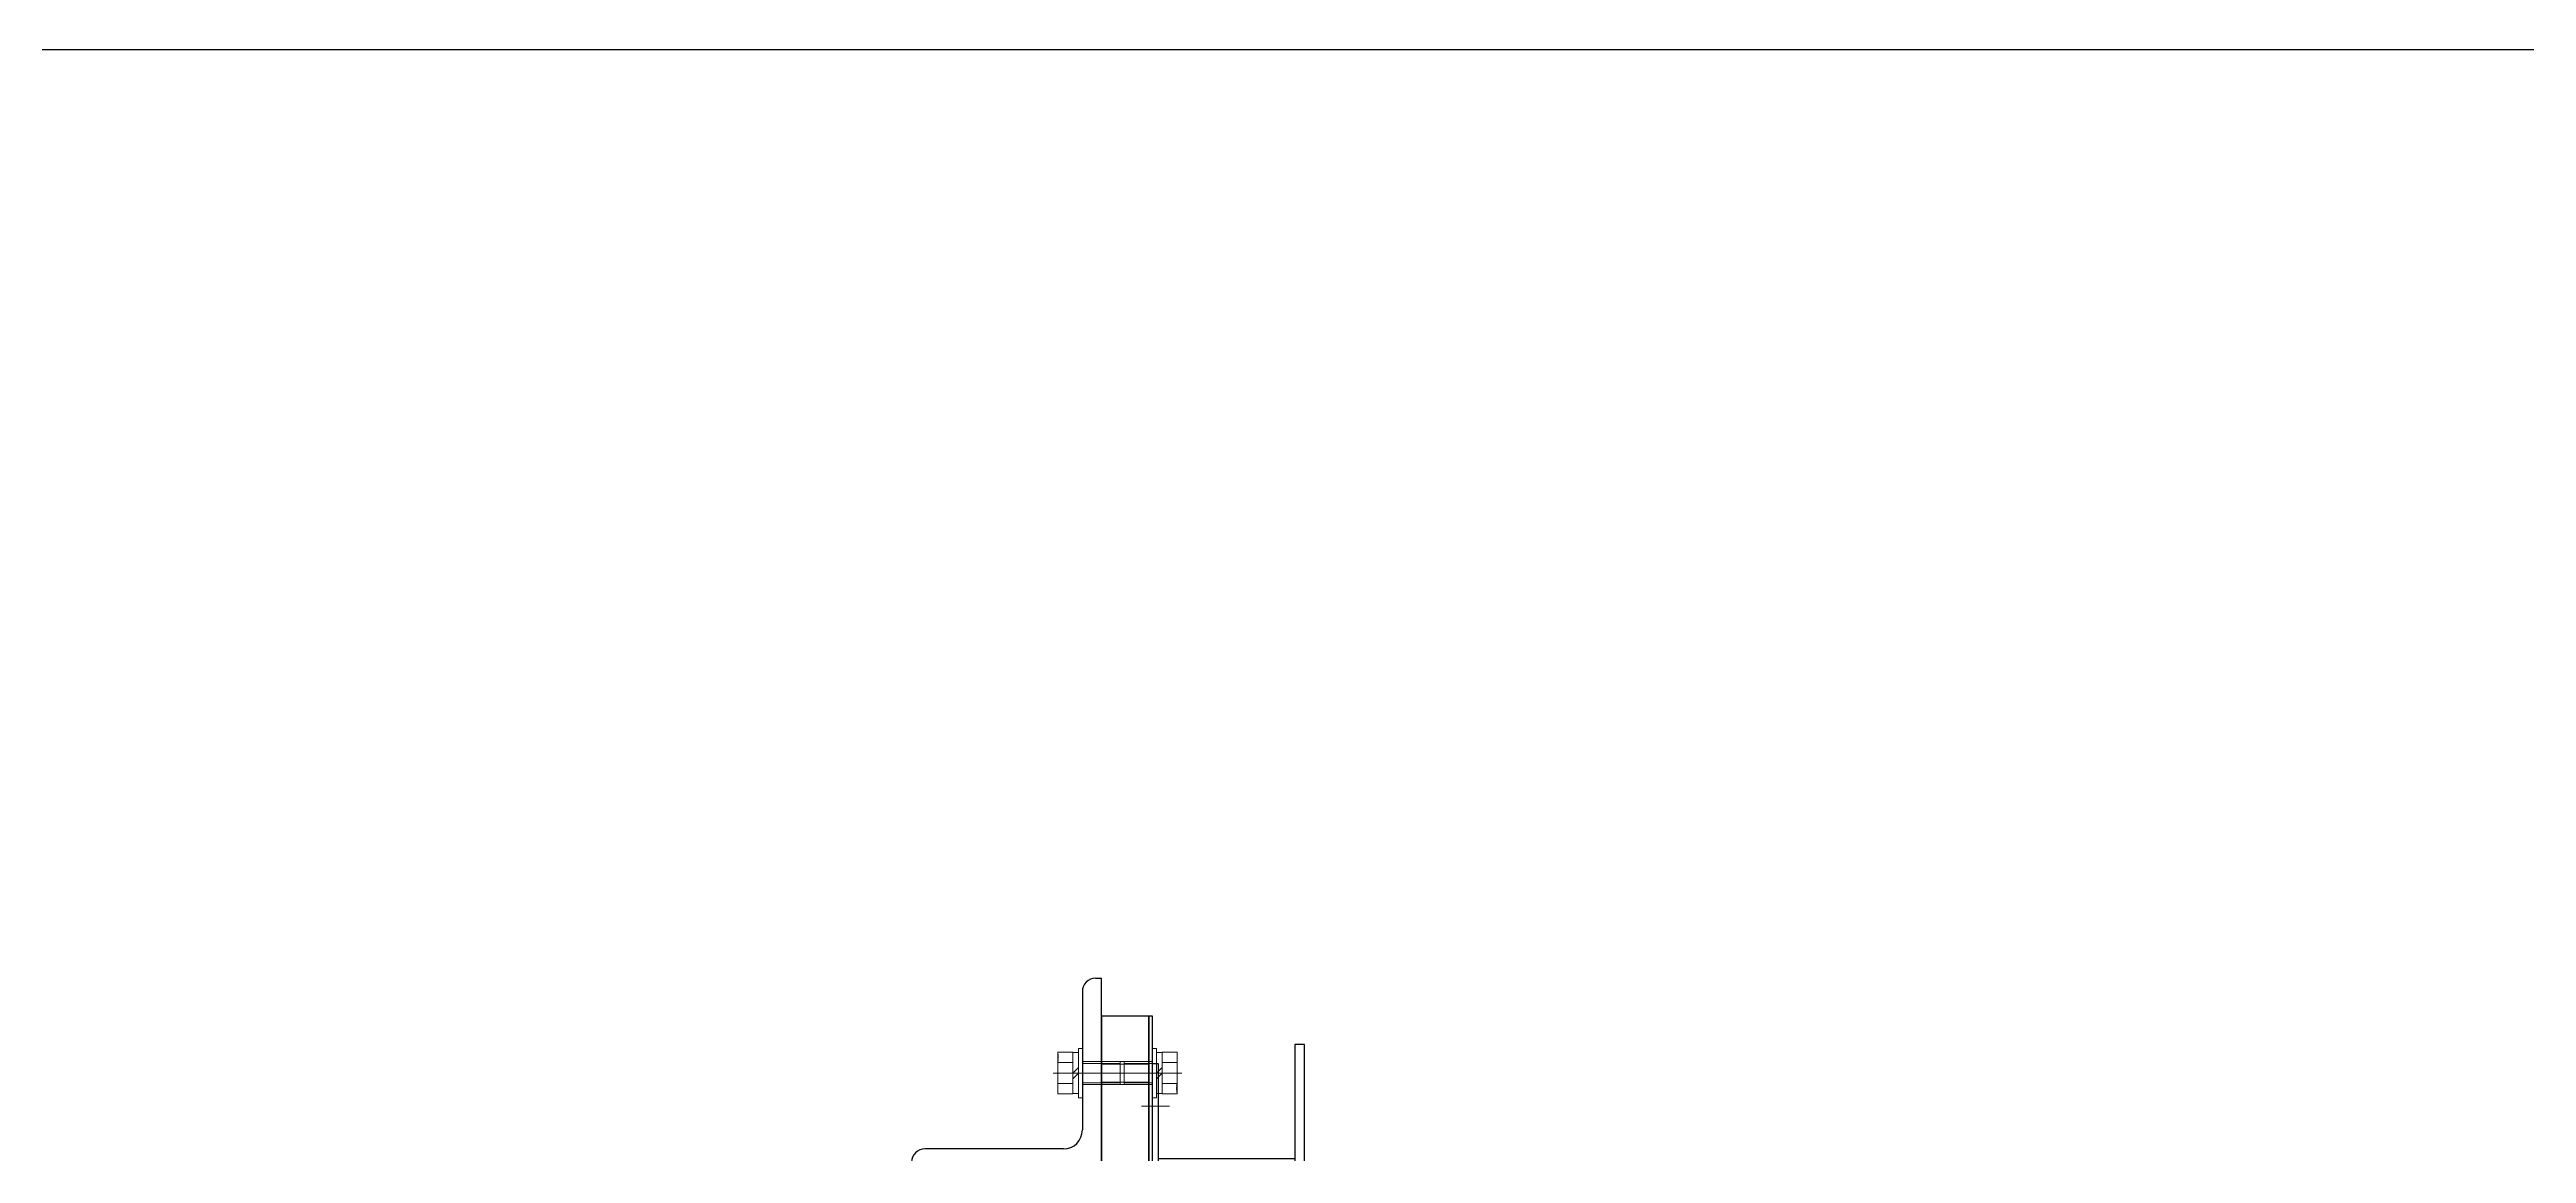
# Model space of a CAD drawing. Header units: millimetres. Extents: x -16130 to 36813, y -8099 to 27484.
# Drawn here: x 26688 to 27993, y 16538 to 17120 of the extents above; entities that cross this region are included whole.
import ezdxf

# ---------------------------------------------------------------- set-up
doc = ezdxf.new("R2010")
doc.units = ezdxf.units.MM
doc.header["$LTSCALE"] = 6
for name, pattern in [('CENTER2', [28.575, 19.05, -3.175, 3.175, -3.175]), ('HIDDEN', [9.525, 6.35, -3.175]), ('PHANTOM2', [31.75, 15.875, -3.175, 3.175, -3.175, 3.175, -3.175])]:
    doc.linetypes.add(name, pattern=pattern)
for name, color, linetype, lineweight in [('04_HIDDEN', 2, 'HIDDEN', 13), ('05_CENTER', 4, 'CENTER2', 13), ('06_PHANTOM', 2, 'PHANTOM2', 13)]:
    doc.layers.add(name, color=color, linetype=linetype, lineweight=lineweight)
doc.layers.add('10_DRAFT', color=8, linetype='Continuous', lineweight=0, plot=False)
doc.styles.add('KSS_TXT_L', font='txt.shx', dxfattribs={"height": 3, "bigfont": 'extfont2.shx'})

# ---------------------------------------------------------------- blocks, each defined once
blk = doc.blocks.new('A$C35092195_1_1')
at = {"color": 9}
for p, q in [((1, -80.7), (0, -79.7)), ((24, -80.7), (1, -80.7)), ((25, -79.7), (24, -80.7)), ((1, -240.7), (0, -241.7)), ((24, -240.7), (1, -240.7)), ((25, -241.7), (24, -240.7))]:
    blk.add_line(p, q, dxfattribs=at)
at = {"color": 0}
blk.add_lwpolyline([(25, -680), (25, 680), (0, 680), (0, -680)], close=True, dxfattribs=at)
at = {"layer": '04_HIDDEN'}
for p, q in [((25, 656), (0, 656)), ((25, 654.7), (0, 654.7)), ((25, 645.2), (0, 645.2)), ((25, 644), (0, 644)), ((25, 346), (0, 346)), ((25, 344.8), (0, 344.8)), ((25, 335.3), (0, 335.3)), ((25, 334), (0, 334)), ((0, 222.1), (25, 222.1)), ((0, 220.1), (25, 220.1)), ((25, 204.1), (0, 204.1)), ((25, 202.1), (0, 202.1)), ((25, 185), (0, 185)), ((25, 183), (0, 183)), ((0, 167), (25, 167)), ((0, 165), (25, 165)), ((0, 152.5), (25, 152.5)), ((0, -152.5), (25, -152.5)), ((0, -165), (25, -165)), ((0, -167), (25, -167)), ((25, -183), (0, -183)), ((25, -185), (0, -185)), ((0, -202.1), (25, -202.1)), ((0, -204.1), (25, -204.1)), ((25, -220.1), (0, -220.1)), ((25, -222.1), (0, -222.1)), ((25, -334), (0, -334)), ((25, -335.2), (0, -335.2)), ((25, -344.7), (0, -344.7)), ((25, -346), (0, -346)), ((25, -644), (0, -644)), ((25, -645.2), (0, -645.2)), ((25, -654.7), (0, -654.7)), ((25, -656), (0, -656))]:
    blk.add_line(p, q, dxfattribs=at)
at = {"layer": '04_HIDDEN', "color": 9}
for p, q in [((0, 554.9), (25, 554.9)), ((0, 553.9), (25, 553.9)), ((0, 545.9), (25, 545.9)), ((0, 544.9), (25, 544.9)), ((0, 322.5), (25, 322.5)), ((0, 321.5), (25, 321.5)), ((0, 313.5), (25, 313.5)), ((0, 312.5), (25, 312.5)), ((0, -54.7), (25, -54.7)), ((0, -55.9), (25, -55.9)), ((0, -65.4), (25, -65.4)), ((0, -66.7), (25, -66.7)), ((0, -154.7), (25, -154.7)), ((0, -155.9), (25, -155.9)), ((0, -165.4), (25, -165.4)), ((0, -166.7), (25, -166.7)), ((0, -254.7), (25, -254.7)), ((0, -255.9), (25, -255.9)), ((0, -265.4), (25, -265.4)), ((0, -266.7), (25, -266.7)), ((0, -312.5), (25, -312.5)), ((0, -313.5), (25, -313.5)), ((0, -321.5), (25, -321.5)), ((0, -322.5), (25, -322.5)), ((0, -544.9), (25, -544.9)), ((0, -545.9), (25, -545.9)), ((0, -553.9), (25, -553.9)), ((0, -554.9), (25, -554.9))]:
    blk.add_line(p, q, dxfattribs=at)
at = {"layer": '04_HIDDEN', "color": 252}
for p, q in [((0, 235), (25, 235)), ((0, 234), (25, 234)), ((0, 226), (25, 226)), ((0, 225), (25, 225)), ((0, 175), (25, 175)), ((0, 174), (25, 174)), ((0, 166), (25, 166)), ((0, 165), (25, 165))]:
    blk.add_line(p, q, dxfattribs=at)
at = {"layer": '05_CENTER'}
for p, q in [((31.1, 650), (-6.1, 650)), ((31.1, 340), (-6.1, 340)), ((-11.8, 212.1), (36.1, 212.1)), ((-11.8, 175), (36.1, 175)), ((-11.8, -175), (36.1, -175)), ((-11.8, -212.1), (36.1, -212.1)), ((31.1, -340), (-6.1, -340)), ((31.1, -650), (-6.1, -650))]:
    blk.add_line(p, q, dxfattribs=at)
at = {"layer": '05_CENTER', "color": 9}
for p, q in [((-6.4, 549.9), (32.2, 549.9)), ((-6.4, 317.5), (32.2, 317.5)), ((-4, -60.7), (29, -60.7)), ((-4, -160.7), (29, -160.7)), ((-4, -260.7), (29, -260.7)), ((-6.4, -317.5), (32.2, -317.5)), ((-6.4, -549.9), (32.2, -549.9))]:
    blk.add_line(p, q, dxfattribs=at)
at = {"layer": '05_CENTER', "color": 252}
for p, q in [((-6.4, 230), (32.2, 230)), ((-6.4, 170), (32.2, 170))]:
    blk.add_line(p, q, dxfattribs=at)
at = {"layer": '10_DRAFT'}
for p, q in [((0, 0), (25, 0)), ((0, -160.7), (25, -160.7))]:
    blk.add_line(p, q, dxfattribs=at)
blk = doc.blocks.new('A$C358B54E7_1_1')
h = blk.add_hatch()
h.set_pattern_fill('_USER', color=3, scale=30, angle=45, pattern_type=0)
h.set_pattern_definition([(45, (-23634.867, -3058.926), (-21.213203, 21.213203), [])])
h.paths.add_polyline_path([(75, 603), (3, 603), (3, -603), (75, -603)])
at = {"color": 0}
for p, q in [((3, 605), (75, 605)), ((0, 229.1), (3, 229.1)), ((80, 229.1), (83, 229.1)), ((83, 229.1), (83, 195.1)), ((83, 195.1), (80, 195.1)), ((0, -195.1), (3, -195.1)), ((83, -195.1), (80, -195.1)), ((83, -229.1), (83, -195.1)), ((0, -229.1), (3, -229.1)), ((80, -229.1), (83, -229.1)), ((3, -605), (75, -605))]:
    blk.add_line(p, q, dxfattribs=at)
for points in [[(3, 655), (3, -655), (0, -655), (0, 655)], [(75, 665), (75, -665), (80, -665), (80, 665)]]:
    blk.add_lwpolyline(points, close=True, dxfattribs=at)
at = {"color": 3}
for points in [[(1, 229.1), (1, 228.1), (1, 228.1), (0, 229.1)], [(80, 229.1), (81.5, 229.1), (81.5, 229.1), (80, 230.6)], [(1, 195.1), (1, 196.1), (1, 196.1), (0, 195.1)], [(80, 195.1), (81.5, 195.1), (81.5, 195.1), (80, 193.6)], [(1, -80.7), (1, -81.7), (1, -81.7), (0, -80.7)], [(79, -80.7), (79, -81.7), (79, -81.7), (80, -80.7)], [(1, -195.1), (1, -196.1), (1, -196.1), (0, -195.1)], [(80, -195.1), (81.5, -195.1), (81.5, -195.1), (80, -193.6)], [(1, -229.1), (1, -228.1), (1, -228.1), (0, -229.1)], [(80, -229.1), (81.5, -229.1), (81.5, -229.1), (80, -230.6)], [(1, -240.7), (1, -239.7), (1, -239.7), (0, -240.7)], [(79, -240.7), (79, -239.7), (79, -239.7), (80, -240.7)]]:
    blk.add_lwpolyline(points, close=True, dxfattribs=at)
at = {"layer": '04_HIDDEN'}
for p, q in [((75, 603), (3, 603)), ((1, 226.3), (1, 197.9)), ((75, 192), (3, 192)), ((3, 190), (75, 190)), ((80, 155), (75, 155)), ((80, -155), (75, -155)), ((3, -190), (75, -190)), ((75, -192), (3, -192)), ((1, -226.3), (1, -197.9)), ((75, -603), (3, -603))]:
    blk.add_line(p, q, dxfattribs=at)
at = {"layer": '04_HIDDEN', "color": 9}
for p, q in [((80, -80.7), (0, -80.7)), ((1, -80.7), (1, -240.7)), ((79, -82.7), (1, -82.7)), ((79, -240.7), (79, -80.7)), ((80, -240.7), (0, -240.7)), ((79, -238.7), (1, -238.7))]:
    blk.add_line(p, q, dxfattribs=at)
at = {"layer": '04_HIDDEN'}
for points in [[(83, 229.1), (83, 226.3), (1, 226.3), (1, 229.1)], [(83, 195.1), (83, 197.9), (1, 197.9), (1, 195.1)], [(83, -195.1), (83, -197.9), (1, -197.9), (1, -195.1)], [(83, -229.1), (83, -226.3), (1, -226.3), (1, -229.1)]]:
    blk.add_lwpolyline(points, close=True, dxfattribs=at)
at = {"layer": '05_CENTER'}
for p, q in [((-5.8, 632.6), (8.9, 632.6)), ((8.8, 549.9), (-5.9, 549.9)), ((85.9, 532.6), (68.9, 532.6)), ((8.8, 317.5), (-5.9, 317.5)), ((8.8, -317.5), (-5.9, -317.5)), ((85.9, -532.6), (68.9, -532.6)), ((8.8, -549.9), (-5.9, -549.9)), ((-5.8, -632.6), (8.9, -632.6))]:
    blk.add_line(p, q, dxfattribs=at)
at = {"layer": '06_PHANTOM'}
for p, q in [((0, 190), (3, 190)), ((0, -190), (3, -190))]:
    blk.add_line(p, q, dxfattribs=at)
at = {"layer": '10_DRAFT'}
for p, q in [((83, 212.1), (0, 212.1)), ((80, 0), (0, 0)), ((0, -160.7), (80, -160.7)), ((83, -212.1), (0, -212.1))]:
    blk.add_line(p, q, dxfattribs=at)
blk = doc.blocks.new('A$C437C52AB_1_1')
at = {"color": 0, "linetype": 'CENTER2'}
blk.add_line((0, -17), (0, 15.4), dxfattribs=at)
at = {"color": 0}
for p, q in [((-13, 2), (13, 2)), ((-13, 2), (-13, 0)), ((-13, 0), (13, 0)), ((-11, 13), (11, 13)), ((-11, 5), (-11, 13)), ((-11, 5), (11, 5)), ((-10.8, 5), (-10.8, 2)), ((-5.5, 5), (-5.5, 13)), ((0, 2), (-3, 5)), ((0, 5), (3, 2)), ((5.5, 5), (5.5, 13)), ((10.8, 2), (10.8, 5)), ((11, 5), (11, 13)), ((13, 0), (13, 2))]:
    blk.add_line(p, q, dxfattribs=at)
at = {"color": 0, "linetype": 'HIDDEN'}
for p, q in [((-6, -15), (-6, 0)), ((-5.1, -15), (-5.1, 0)), ((5.1, -15), (5.1, 0)), ((6, -15), (6, 0)), ((-6, -15), (6, -15))]:
    blk.add_line(p, q, dxfattribs=at)
at = {"layer": '10_DRAFT', "style": 'KSS_TXT_L'}
blk.add_text('BT-M12x20L,SW,PW', height=0.3, dxfattribs=at).set_placement((6.2, 12.7))
blk = doc.blocks.new('A$C32FF5B4F_1_1')
at = {"color": 0}
for p, q in [((0, 590), (2, 590)), ((0, -590), (2, -590))]:
    blk.add_line(p, q, dxfattribs=at)
blk.add_lwpolyline([(2, -680), (2, 680), (0, 680), (0, -680)], close=True, dxfattribs=at)
at = {"layer": '04_HIDDEN'}
for p, q in [((0, 262.5), (2, 262.5)), ((0, 232.5), (2, 232.5)), ((0, 152.5), (2, 152.5)), ((0, -152.5), (2, -152.5)), ((0, -232.5), (2, -232.5)), ((0, -262.5), (2, -262.5))]:
    blk.add_line(p, q, dxfattribs=at)
at = {"layer": '04_HIDDEN', "color": 9}
for p, q in [((0, -80.7), (2, -80.7)), ((0, -240.7), (2, -240.7))]:
    blk.add_line(p, q, dxfattribs=at)
at = {"layer": '05_CENTER'}
for p, q in [((8.1, 650), (-6.1, 650)), ((8.1, -650), (-6.1, -650))]:
    blk.add_line(p, q, dxfattribs=at)
at = {"layer": '05_CENTER', "color": 9}
for p, q in [((-6.4, 549.9), (9.2, 549.9)), ((-6.4, 317.5), (9.2, 317.5)), ((-6.4, -317.5), (9.2, -317.5)), ((-6.4, -549.9), (9.2, -549.9))]:
    blk.add_line(p, q, dxfattribs=at)
at = {"layer": '10_DRAFT'}
for p, q in [((0, 247.5), (2, 247.5)), ((0, 0), (2, 0)), ((0, -160.7), (2, -160.7)), ((0, -247.5), (2, -247.5))]:
    blk.add_line(p, q, dxfattribs=at)
blk = doc.blocks.new('A$C3D892AFF_1_1')
at = {"color": 0, "linetype": 'CENTER2'}
blk.add_line((0, -22), (0, 15.4), dxfattribs=at)
at = {"color": 0}
for p, q in [((-13, 2), (13, 2)), ((-13, 2), (-13, 0)), ((-13, 0), (13, 0)), ((-11, 13), (11, 13)), ((-11, 5), (-11, 13)), ((-11, 5), (11, 5)), ((-10.8, 5), (-10.8, 2)), ((-5.5, 5), (-5.5, 13)), ((0, 2), (-3, 5)), ((0, 5), (3, 2)), ((5.5, 5), (5.5, 13)), ((10.8, 2), (10.8, 5)), ((11, 5), (11, 13)), ((13, 0), (13, 2))]:
    blk.add_line(p, q, dxfattribs=at)
at = {"color": 0, "linetype": 'HIDDEN'}
for p, q in [((-6, -20), (-6, 0)), ((-5.1, -20), (-5.1, 0)), ((5.1, -20), (5.1, 0)), ((6, -20), (6, 0)), ((-6, -20), (6, -20))]:
    blk.add_line(p, q, dxfattribs=at)
at = {"layer": '10_DRAFT', "style": 'KSS_TXT_L'}
blk.add_text('BT-M12x25L,SW,PW', height=0.3, dxfattribs=at).set_placement((6.2, 12.7))
blk = doc.blocks.new('A$C2B834F33_1_1')
at = {"color": 0}
for p, q in [((0, 0), (-100, 0)), ((-100, -3), (-100, 0)), ((0, 0), (0, -100)), ((-93, -10), (-20, -10)), ((-10, -20), (-10, -93)), ((-3, -100), (0, -100))]:
    blk.add_line(p, q, dxfattribs=at)
for centre, radius, start, end in [((-93, -3), 7, 180, 270), ((-20, -20), 10, 0, 90), ((-3, -93), 7, 180, 270)]:
    blk.add_arc(centre, radius, start, end, dxfattribs=at)

msp = doc.modelspace()

# ---------------------------------------------------------------- linework, layer by layer
at = {"color": 2}
msp.add_lwpolyline([(26312.91024, 17119.66734), (31701.83911, 17119.66734), (31701.83911, 13050.86127), (26312.91024, 13050.86127)], close=True, dxfattribs=at)

# ---------------------------------------------------------------- block references
at = {"rotation": 270}
msp.add_blockref('A$C2B834F33_1_1', (27242.13332, 16530.15458), dxfattribs=at)
for name, p in [('A$C35092195_1_1', (27242.13332, 15930.15446)), ('A$C32FF5B4F_1_1', (27267.13332, 15930.15446)), ('A$C358B54E7_1_1', (27269.1332, 15930.15458))]:
    msp.add_blockref(name, p)
at = {"layer": '04_HIDDEN'}
for name, p, rotation in [('A$C3D892AFF_1_1', (27232.13332, 16580.15458), 89.99999999999999), ('A$C437C52AB_1_1', (27269.1332, 16580.15457), 270)]:
    msp.add_blockref(name, p, dxfattribs=dict(at, rotation=rotation))

doc.saveas('drawing.dxf')
